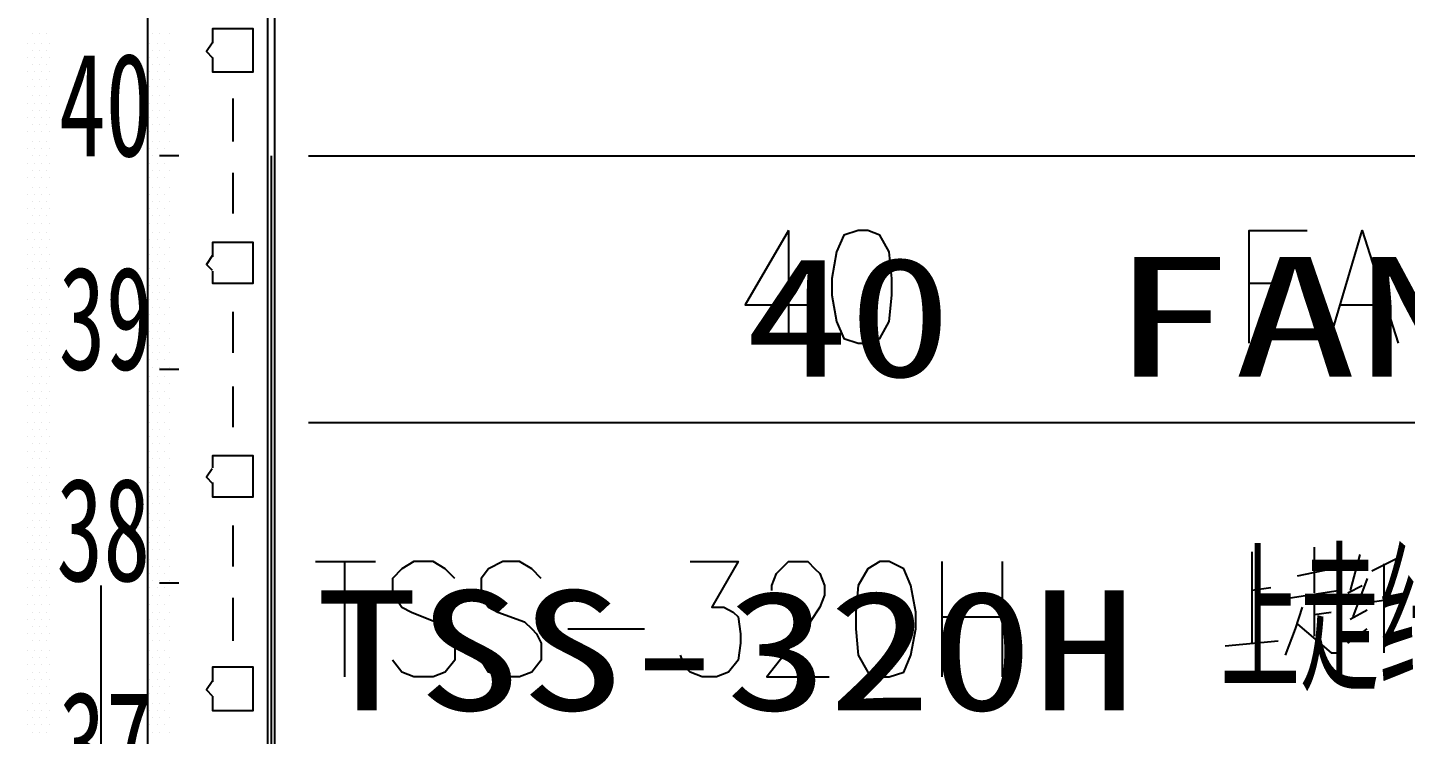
# Model space of a CAD drawing. Header units: metres. Extents: x 17 to 1264, y 17 to 859.
# Drawn here: x 242.1 to 324.7, y 592 to 634.4 of the extents above; entities that cross this region are included whole.
import ezdxf

# ---------------------------------------------------------------- set-up
doc = ezdxf.new("R2010")
doc.units = ezdxf.units.M
for name, color, linetype in [('LINES', 7, 'Continuous'), ('POLYLINES', 4, 'Continuous'), ('RECTS', 7, 'Continuous'), ('TEXTS', 3, 'Continuous')]:
    doc.layers.add(name, color=color, linetype=linetype)

msp = doc.modelspace()

# ---------------------------------------------------------------- linework, layer by layer
at = {"layer": 'LINES'}
for p, q in [((256.89, 128.74), (256.89, 731.23)), ((242.35, 634.03), (242.35, 634.03)), ((242.78, 634.03), (242.78, 634.03)), ((243.21, 634.03), (243.21, 634.03)), ((249.55, 634.03), (249.55, 634.03)), ((249.98, 634.03), (249.98, 634.03)), ((250.55, 634.03), (250.55, 634.03)), ((242.06, 633.46), (242.06, 633.46)), ((242.49, 633.46), (242.49, 633.46)), ((242.92, 633.46), (242.92, 633.46)), ((243.35, 633.46), (243.35, 633.46)), ((249.4, 633.46), (249.4, 633.46)), ((249.83, 633.46), (249.83, 633.46)), ((250.27, 633.46), (250.27, 633.46)), ((242.06, 632.59), (242.06, 632.59)), ((242.35, 633.02), (242.35, 633.02)), ((242.49, 632.59), (242.49, 632.59)), ((242.78, 633.02), (242.78, 633.02)), ((242.92, 632.59), (242.92, 632.59)), ((243.21, 633.02), (243.21, 633.02)), ((243.35, 632.59), (243.35, 632.59)), ((249.4, 632.59), (249.4, 632.59)), ((249.55, 633.02), (249.55, 633.02)), ((249.83, 632.59), (249.83, 632.59)), ((249.98, 633.02), (249.98, 633.02)), ((250.27, 632.59), (250.27, 632.59)), ((250.55, 633.02), (250.55, 633.02)), ((242.06, 631.73), (242.06, 631.73)), ((242.35, 632.16), (242.35, 632.16)), ((242.49, 631.73), (242.49, 631.73)), ((242.78, 632.16), (242.78, 632.16)), ((242.92, 631.73), (242.92, 631.73)), ((243.21, 632.16), (243.21, 632.16)), ((243.35, 631.73), (243.35, 631.73)), ((249.4, 631.73), (249.4, 631.73)), ((249.55, 632.16), (249.55, 632.16)), ((249.83, 631.73), (249.83, 631.73)), ((249.98, 632.16), (249.98, 632.16)), ((250.27, 631.73), (250.27, 631.73)), ((250.55, 632.16), (250.55, 632.16)), ((242.06, 630.86), (242.06, 630.86)), ((242.35, 631.3), (242.35, 631.3)), ((242.49, 630.86), (242.49, 630.86)), ((242.78, 631.3), (242.78, 631.3)), ((242.92, 630.86), (242.92, 630.86)), ((243.21, 631.3), (243.21, 631.3)), ((243.35, 630.86), (243.35, 630.86)), ((249.4, 630.86), (249.4, 630.86)), ((249.55, 631.3), (249.55, 631.3)), ((249.83, 630.86), (249.83, 630.86)), ((249.98, 631.3), (249.98, 631.3)), ((250.27, 630.86), (250.27, 630.86)), ((250.55, 631.3), (250.55, 631.3)), ((242.06, 629.86), (242.06, 629.86)), ((242.35, 630.29), (242.35, 630.29)), ((242.49, 629.86), (242.49, 629.86)), ((242.78, 630.29), (242.78, 630.29)), ((242.92, 629.86), (242.92, 629.86)), ((243.21, 630.29), (243.21, 630.29)), ((243.35, 629.86), (243.35, 629.86)), ((249.4, 629.86), (249.4, 629.86)), ((249.55, 630.29), (249.55, 630.29)), ((249.83, 629.86), (249.83, 629.86)), ((249.98, 630.29), (249.98, 630.29)), ((250.27, 629.86), (250.27, 629.86)), ((250.55, 630.29), (250.55, 630.29)), ((254.37, 630.14), (254.37, 627.55)), ((242.35, 629.42), (242.35, 629.42)), ((242.78, 629.42), (242.78, 629.42)), ((243.21, 629.42), (243.21, 629.42)), ((249.55, 629.42), (249.55, 629.42)), ((249.98, 629.42), (249.98, 629.42)), ((250.55, 629.42), (250.55, 629.42)), ((242.06, 628.99), (242.06, 628.99)), ((242.35, 628.56), (242.35, 628.56)), ((242.49, 628.99), (242.49, 628.99)), ((242.78, 628.56), (242.78, 628.56)), ((242.92, 628.99), (242.92, 628.99)), ((243.21, 628.56), (243.21, 628.56)), ((243.35, 628.99), (243.35, 628.99)), ((249.4, 628.99), (249.4, 628.99)), ((249.55, 628.56), (249.55, 628.56)), ((249.83, 628.99), (249.83, 628.99)), ((249.98, 628.56), (249.98, 628.56)), ((250.27, 628.99), (250.27, 628.99)), ((250.55, 628.56), (250.55, 628.56)), ((242.06, 628.13), (242.06, 628.13)), ((242.35, 627.55), (242.35, 627.55)), ((242.49, 628.13), (242.49, 628.13)), ((242.78, 627.55), (242.78, 627.55)), ((242.92, 628.13), (242.92, 628.13)), ((243.21, 627.55), (243.21, 627.55)), ((243.35, 628.13), (243.35, 628.13)), ((249.4, 628.13), (249.4, 628.13)), ((249.55, 627.55), (249.55, 627.55)), ((249.83, 628.13), (249.83, 628.13)), ((249.98, 627.55), (249.98, 627.55)), ((250.27, 628.13), (250.27, 628.13)), ((250.55, 627.55), (250.55, 627.55)), ((242.06, 627.12), (242.06, 627.12)), ((242.35, 626.69), (242.35, 626.69)), ((242.49, 627.12), (242.49, 627.12)), ((242.78, 626.69), (242.78, 626.69)), ((242.92, 627.12), (242.92, 627.12)), ((243.21, 626.69), (243.21, 626.69)), ((243.35, 627.12), (243.35, 627.12)), ((249.4, 627.12), (249.4, 627.12)), ((249.55, 626.69), (249.55, 626.69)), ((249.83, 627.12), (249.83, 627.12)), ((249.98, 626.69), (249.98, 626.69)), ((251.13, 626.69), (249.98, 626.69)), ((250.27, 627.12), (250.27, 627.12)), ((250.55, 626.69), (250.55, 626.69)), ((256.67, 626.69), (256.67, 409.68)), ((242.06, 626.26), (242.06, 626.26)), ((242.35, 625.82), (242.35, 625.82)), ((242.49, 626.26), (242.49, 626.26)), ((242.78, 625.82), (242.78, 625.82)), ((242.92, 626.26), (242.92, 626.26)), ((243.21, 625.82), (243.21, 625.82)), ((243.35, 626.26), (243.35, 626.26)), ((249.4, 626.26), (249.4, 626.26)), ((249.55, 625.82), (249.55, 625.82)), ((249.83, 626.26), (249.83, 626.26)), ((249.98, 625.82), (249.98, 625.82)), ((250.27, 626.26), (250.27, 626.26)), ((250.55, 625.82), (250.55, 625.82)), ((242.06, 625.39), (242.06, 625.39)), ((242.49, 625.39), (242.49, 625.39)), ((242.92, 625.39), (242.92, 625.39)), ((243.35, 625.39), (243.35, 625.39)), ((249.4, 625.39), (249.4, 625.39)), ((249.83, 625.39), (249.83, 625.39)), ((250.27, 625.39), (250.27, 625.39)), ((254.37, 625.68), (254.37, 623.23)), ((242.06, 624.38), (242.06, 624.38)), ((242.35, 624.82), (242.35, 624.82)), ((242.49, 624.38), (242.49, 624.38)), ((242.78, 624.82), (242.78, 624.82)), ((242.92, 624.38), (242.92, 624.38)), ((243.21, 624.82), (243.21, 624.82)), ((243.35, 624.38), (243.35, 624.38)), ((249.4, 624.38), (249.4, 624.38)), ((249.55, 624.82), (249.55, 624.82)), ((249.83, 624.38), (249.83, 624.38)), ((249.98, 624.82), (249.98, 624.82)), ((250.27, 624.38), (250.27, 624.38)), ((250.55, 624.82), (250.55, 624.82)), ((242.06, 623.52), (242.06, 623.52)), ((242.35, 623.95), (242.35, 623.95)), ((242.49, 623.52), (242.49, 623.52)), ((242.78, 623.95), (242.78, 623.95)), ((242.92, 623.52), (242.92, 623.52)), ((243.21, 623.95), (243.21, 623.95)), ((243.35, 623.52), (243.35, 623.52)), ((249.4, 623.52), (249.4, 623.52)), ((249.55, 623.95), (249.55, 623.95)), ((249.83, 623.52), (249.83, 623.52)), ((249.98, 623.95), (249.98, 623.95)), ((250.27, 623.52), (250.27, 623.52)), ((250.55, 623.95), (250.55, 623.95)), ((242.06, 622.66), (242.06, 622.66)), ((242.35, 623.09), (242.35, 623.09)), ((242.49, 622.66), (242.49, 622.66)), ((242.78, 623.09), (242.78, 623.09)), ((242.92, 622.66), (242.92, 622.66)), ((243.21, 623.09), (243.21, 623.09)), ((243.35, 622.66), (243.35, 622.66)), ((249.4, 622.66), (249.4, 622.66)), ((249.55, 623.09), (249.55, 623.09)), ((249.83, 622.66), (249.83, 622.66)), ((249.98, 623.09), (249.98, 623.09)), ((250.27, 622.66), (250.27, 622.66)), ((250.55, 623.09), (250.55, 623.09)), ((242.06, 621.65), (242.06, 621.65)), ((242.35, 622.08), (242.35, 622.08)), ((242.49, 621.65), (242.49, 621.65)), ((242.78, 622.08), (242.78, 622.08)), ((242.92, 621.65), (242.92, 621.65)), ((243.21, 622.08), (243.21, 622.08)), ((243.35, 621.65), (243.35, 621.65)), ((249.4, 621.65), (249.4, 621.65)), ((249.55, 622.08), (249.55, 622.08)), ((249.83, 621.65), (249.83, 621.65)), ((249.98, 622.08), (249.98, 622.08)), ((250.27, 621.65), (250.27, 621.65)), ((250.55, 622.08), (250.55, 622.08)), ((287.71, 622.22), (287.71, 615.46)), ((242.06, 620.78), (242.06, 620.78)), ((242.35, 621.22), (242.35, 621.22)), ((242.49, 620.78), (242.49, 620.78)), ((242.78, 621.22), (242.78, 621.22)), ((242.92, 620.78), (242.92, 620.78)), ((243.21, 621.22), (243.21, 621.22)), ((243.35, 620.78), (243.35, 620.78)), ((249.4, 620.78), (249.4, 620.78)), ((249.55, 621.22), (249.55, 621.22)), ((249.83, 620.78), (249.83, 620.78)), ((249.98, 621.22), (249.98, 621.22)), ((250.27, 620.78), (250.27, 620.78)), ((250.55, 621.22), (250.55, 621.22)), ((242.06, 619.92), (242.06, 619.92)), ((242.35, 620.35), (242.35, 620.35)), ((242.49, 619.92), (242.49, 619.92)), ((242.78, 620.35), (242.78, 620.35)), ((242.92, 619.92), (242.92, 619.92)), ((243.21, 620.35), (243.21, 620.35)), ((243.35, 619.92), (243.35, 619.92)), ((249.4, 619.92), (249.4, 619.92)), ((249.55, 620.35), (249.55, 620.35)), ((249.83, 619.92), (249.83, 619.92)), ((249.98, 620.35), (249.98, 620.35)), ((250.27, 619.92), (250.27, 619.92)), ((250.55, 620.35), (250.55, 620.35)), ((242.35, 619.34), (242.35, 619.34)), ((242.78, 619.34), (242.78, 619.34)), ((243.21, 619.34), (243.21, 619.34)), ((249.55, 619.34), (249.55, 619.34)), ((249.98, 619.34), (249.98, 619.34)), ((250.55, 619.34), (250.55, 619.34)), ((242.06, 618.91), (242.06, 618.91)), ((242.35, 618.48), (242.35, 618.48)), ((242.49, 618.91), (242.49, 618.91)), ((242.78, 618.48), (242.78, 618.48)), ((242.92, 618.91), (242.92, 618.91)), ((243.21, 618.48), (243.21, 618.48)), ((243.35, 618.91), (243.35, 618.91)), ((249.4, 618.91), (249.4, 618.91)), ((249.55, 618.48), (249.55, 618.48)), ((249.83, 618.91), (249.83, 618.91)), ((249.98, 618.48), (249.98, 618.48)), ((250.27, 618.91), (250.27, 618.91)), ((250.55, 618.48), (250.55, 618.48)), ((315.35, 619.06), (317.51, 619.06)), ((242.06, 618.05), (242.06, 618.05)), ((242.35, 617.62), (242.35, 617.62)), ((242.49, 618.05), (242.49, 618.05)), ((242.78, 617.62), (242.78, 617.62)), ((242.92, 618.05), (242.92, 618.05)), ((243.21, 617.62), (243.21, 617.62)), ((243.35, 618.05), (243.35, 618.05)), ((249.4, 618.05), (249.4, 618.05)), ((249.55, 617.62), (249.55, 617.62)), ((249.83, 618.05), (249.83, 618.05)), ((249.98, 617.62), (249.98, 617.62)), ((250.27, 618.05), (250.27, 618.05)), ((250.55, 617.62), (250.55, 617.62)), ((320.83, 617.76), (323.42, 617.76)), ((242.06, 617.18), (242.06, 617.18)), ((242.35, 616.61), (242.35, 616.61)), ((242.49, 617.18), (242.49, 617.18)), ((242.78, 616.61), (242.78, 616.61)), ((242.92, 617.18), (242.92, 617.18)), ((243.21, 616.61), (243.21, 616.61)), ((243.35, 617.18), (243.35, 617.18)), ((249.4, 617.18), (249.4, 617.18)), ((249.55, 616.61), (249.55, 616.61)), ((249.83, 617.18), (249.83, 617.18)), ((249.98, 616.61), (249.98, 616.61)), ((250.27, 617.18), (250.27, 617.18)), ((250.55, 616.61), (250.55, 616.61)), ((254.37, 617.33), (254.37, 614.88)), ((242.06, 616.18), (242.06, 616.18)), ((242.49, 616.18), (242.49, 616.18)), ((242.92, 616.18), (242.92, 616.18)), ((243.35, 616.18), (243.35, 616.18)), ((249.4, 616.18), (249.4, 616.18)), ((249.83, 616.18), (249.83, 616.18)), ((250.27, 616.18), (250.27, 616.18)), ((242.06, 615.31), (242.06, 615.31)), ((242.35, 615.74), (242.35, 615.74)), ((242.49, 615.31), (242.49, 615.31)), ((242.78, 615.74), (242.78, 615.74)), ((242.92, 615.31), (242.92, 615.31)), ((243.21, 615.74), (243.21, 615.74)), ((243.35, 615.31), (243.35, 615.31)), ((249.4, 615.31), (249.4, 615.31)), ((249.55, 615.74), (249.55, 615.74)), ((249.83, 615.31), (249.83, 615.31)), ((249.98, 615.74), (249.98, 615.74)), ((250.27, 615.31), (250.27, 615.31)), ((250.55, 615.74), (250.55, 615.74)), ((242.06, 614.45), (242.06, 614.45)), ((242.35, 614.88), (242.35, 614.88)), ((242.49, 614.45), (242.49, 614.45)), ((242.78, 614.88), (242.78, 614.88)), ((242.92, 614.45), (242.92, 614.45)), ((243.21, 614.88), (243.21, 614.88)), ((243.35, 614.45), (243.35, 614.45)), ((249.4, 614.45), (249.4, 614.45)), ((249.55, 614.88), (249.55, 614.88)), ((249.83, 614.45), (249.83, 614.45)), ((249.98, 614.88), (249.98, 614.88)), ((250.27, 614.45), (250.27, 614.45)), ((250.55, 614.88), (250.55, 614.88)), ((242.06, 613.44), (242.06, 613.44)), ((242.35, 614.02), (242.35, 614.02)), ((242.49, 613.44), (242.49, 613.44)), ((242.78, 614.02), (242.78, 614.02)), ((242.92, 613.44), (242.92, 613.44)), ((243.21, 614.02), (243.21, 614.02)), ((243.35, 613.44), (243.35, 613.44)), ((249.4, 613.44), (249.4, 613.44)), ((249.55, 614.02), (249.55, 614.02)), ((249.83, 613.44), (249.83, 613.44)), ((249.98, 614.02), (249.98, 614.02)), ((251.13, 613.87), (249.98, 613.87)), ((250.27, 613.44), (250.27, 613.44)), ((250.55, 614.02), (250.55, 614.02)), ((242.06, 612.58), (242.06, 612.58)), ((242.35, 613.01), (242.35, 613.01)), ((242.49, 612.58), (242.49, 612.58)), ((242.78, 613.01), (242.78, 613.01)), ((242.92, 612.58), (242.92, 612.58)), ((243.21, 613.01), (243.21, 613.01)), ((243.35, 612.58), (243.35, 612.58)), ((249.4, 612.58), (249.4, 612.58)), ((249.55, 613.01), (249.55, 613.01)), ((249.83, 612.58), (249.83, 612.58)), ((249.98, 613.01), (249.98, 613.01)), ((250.27, 612.58), (250.27, 612.58)), ((250.55, 613.01), (250.55, 613.01)), ((254.37, 612.86), (254.37, 610.42)), ((242.06, 611.71), (242.06, 611.71)), ((242.35, 612.14), (242.35, 612.14)), ((242.49, 611.71), (242.49, 611.71)), ((242.78, 612.14), (242.78, 612.14)), ((242.92, 611.71), (242.92, 611.71)), ((243.21, 612.14), (243.21, 612.14)), ((243.35, 611.71), (243.35, 611.71)), ((249.4, 611.71), (249.4, 611.71)), ((249.55, 612.14), (249.55, 612.14)), ((249.83, 611.71), (249.83, 611.71)), ((249.98, 612.14), (249.98, 612.14)), ((250.27, 611.71), (250.27, 611.71)), ((250.55, 612.14), (250.55, 612.14)), ((242.35, 611.28), (242.35, 611.28)), ((242.78, 611.28), (242.78, 611.28)), ((243.21, 611.28), (243.21, 611.28)), ((249.55, 611.28), (249.55, 611.28)), ((249.98, 611.28), (249.98, 611.28)), ((250.55, 611.28), (250.55, 611.28)), ((242.06, 610.7), (242.06, 610.7)), ((242.35, 610.27), (242.35, 610.27)), ((242.49, 610.7), (242.49, 610.7)), ((242.78, 610.27), (242.78, 610.27)), ((242.92, 610.7), (242.92, 610.7)), ((243.21, 610.27), (243.21, 610.27)), ((243.35, 610.7), (243.35, 610.7)), ((249.4, 610.7), (249.4, 610.7)), ((249.55, 610.27), (249.55, 610.27)), ((249.83, 610.7), (249.83, 610.7)), ((249.98, 610.27), (249.98, 610.27)), ((250.27, 610.7), (250.27, 610.7)), ((250.55, 610.27), (250.55, 610.27)), ((258.91, 610.7), (397.43, 610.7)), ((242.06, 609.84), (242.06, 609.84)), ((242.35, 609.41), (242.35, 609.41)), ((242.49, 609.84), (242.49, 609.84)), ((242.78, 609.41), (242.78, 609.41)), ((242.92, 609.84), (242.92, 609.84)), ((243.21, 609.41), (243.21, 609.41)), ((243.35, 609.84), (243.35, 609.84)), ((249.4, 609.84), (249.4, 609.84)), ((249.55, 609.41), (249.55, 609.41)), ((249.83, 609.84), (249.83, 609.84)), ((249.98, 609.41), (249.98, 609.41)), ((250.27, 609.84), (250.27, 609.84)), ((250.55, 609.41), (250.55, 609.41)), ((242.06, 608.98), (242.06, 608.98)), ((242.35, 608.54), (242.35, 608.54)), ((242.49, 608.98), (242.49, 608.98)), ((242.78, 608.54), (242.78, 608.54)), ((242.92, 608.98), (242.92, 608.98)), ((243.21, 608.54), (243.21, 608.54)), ((243.35, 608.98), (243.35, 608.98)), ((249.4, 608.98), (249.4, 608.98)), ((249.55, 608.54), (249.55, 608.54)), ((249.83, 608.98), (249.83, 608.98)), ((249.98, 608.54), (249.98, 608.54)), ((250.27, 608.98), (250.27, 608.98)), ((250.55, 608.54), (250.55, 608.54)), ((242.06, 607.97), (242.06, 607.97)), ((242.35, 607.54), (242.35, 607.54)), ((242.49, 607.97), (242.49, 607.97)), ((242.78, 607.54), (242.78, 607.54)), ((242.92, 607.97), (242.92, 607.97)), ((243.21, 607.54), (243.21, 607.54)), ((243.35, 607.97), (243.35, 607.97)), ((249.4, 607.97), (249.4, 607.97)), ((249.55, 607.54), (249.55, 607.54)), ((249.83, 607.97), (249.83, 607.97)), ((249.98, 607.54), (249.98, 607.54)), ((250.27, 607.97), (250.27, 607.97)), ((250.55, 607.54), (250.55, 607.54)), ((242.06, 607.1), (242.06, 607.1)), ((242.49, 607.1), (242.49, 607.1)), ((242.92, 607.1), (242.92, 607.1)), ((243.35, 607.1), (243.35, 607.1)), ((249.4, 607.1), (249.4, 607.1)), ((249.83, 607.1), (249.83, 607.1)), ((250.27, 607.1), (250.27, 607.1)), ((242.06, 606.24), (242.06, 606.24)), ((242.35, 606.67), (242.35, 606.67)), ((242.49, 606.24), (242.49, 606.24)), ((242.78, 606.67), (242.78, 606.67)), ((242.92, 606.24), (242.92, 606.24)), ((243.21, 606.67), (243.21, 606.67)), ((243.35, 606.24), (243.35, 606.24)), ((249.4, 606.24), (249.4, 606.24)), ((249.55, 606.67), (249.55, 606.67)), ((249.83, 606.24), (249.83, 606.24)), ((249.98, 606.67), (249.98, 606.67)), ((250.27, 606.24), (250.27, 606.24)), ((250.55, 606.67), (250.55, 606.67)), ((242.06, 605.23), (242.06, 605.23)), ((242.35, 605.81), (242.35, 605.81)), ((242.49, 605.23), (242.49, 605.23)), ((242.78, 605.81), (242.78, 605.81)), ((242.92, 605.23), (242.92, 605.23)), ((243.21, 605.81), (243.21, 605.81)), ((243.35, 605.23), (243.35, 605.23)), ((249.4, 605.23), (249.4, 605.23)), ((249.55, 605.81), (249.55, 605.81)), ((249.83, 605.23), (249.83, 605.23)), ((249.98, 605.81), (249.98, 605.81)), ((250.27, 605.23), (250.27, 605.23)), ((250.55, 605.81), (250.55, 605.81)), ((242.06, 604.37), (242.06, 604.37)), ((242.35, 604.8), (242.35, 604.8)), ((242.49, 604.37), (242.49, 604.37)), ((242.78, 604.8), (242.78, 604.8)), ((242.92, 604.37), (242.92, 604.37)), ((243.21, 604.8), (243.21, 604.8)), ((243.35, 604.37), (243.35, 604.37)), ((249.4, 604.37), (249.4, 604.37)), ((249.55, 604.8), (249.55, 604.8)), ((249.83, 604.37), (249.83, 604.37)), ((249.98, 604.8), (249.98, 604.8)), ((250.27, 604.37), (250.27, 604.37)), ((250.55, 604.8), (250.55, 604.8)), ((254.37, 604.51), (254.37, 602.06)), ((242.06, 603.5), (242.06, 603.5)), ((242.35, 603.94), (242.35, 603.94)), ((242.49, 603.5), (242.49, 603.5)), ((242.78, 603.94), (242.78, 603.94)), ((242.92, 603.5), (242.92, 603.5)), ((243.21, 603.94), (243.21, 603.94)), ((243.35, 603.5), (243.35, 603.5)), ((249.4, 603.5), (249.4, 603.5)), ((249.55, 603.94), (249.55, 603.94)), ((249.83, 603.5), (249.83, 603.5)), ((249.98, 603.94), (249.98, 603.94)), ((250.27, 603.5), (250.27, 603.5)), ((250.55, 603.94), (250.55, 603.94)), ((242.35, 603.07), (242.35, 603.07)), ((242.78, 603.07), (242.78, 603.07)), ((243.21, 603.07), (243.21, 603.07)), ((249.55, 603.07), (249.55, 603.07)), ((249.98, 603.07), (249.98, 603.07)), ((250.55, 603.07), (250.55, 603.07)), ((315.5, 602.93), (315.5, 597.46)), ((319.24, 603.22), (319.24, 600.48)), ((321.98, 602.78), (321.4, 600.62)), ((242.06, 602.5), (242.06, 602.5)), ((242.35, 602.06), (242.35, 602.06)), ((242.49, 602.5), (242.49, 602.5)), ((242.78, 602.06), (242.78, 602.06)), ((242.92, 602.5), (242.92, 602.5)), ((243.21, 602.06), (243.21, 602.06)), ((243.35, 602.5), (243.35, 602.5)), ((249.4, 602.5), (249.4, 602.5)), ((249.55, 602.06), (249.55, 602.06)), ((249.83, 602.5), (249.83, 602.5)), ((249.98, 602.06), (249.98, 602.06)), ((250.27, 602.5), (250.27, 602.5)), ((250.55, 602.06), (250.55, 602.06)), ((259.34, 602.35), (262.94, 602.35)), ((261.07, 602.35), (261.07, 595.44)), ((296.92, 595.44), (296.92, 602.35)), ((300.52, 602.35), (300.52, 595.44)), ((318.23, 601.49), (320.25, 601.92)), ((324.14, 602.5), (322.7, 601.78)), ((323.42, 602.21), (323.42, 596.88)), ((242.06, 601.63), (242.06, 601.63)), ((242.35, 601.2), (242.35, 601.2)), ((242.49, 601.63), (242.49, 601.63)), ((242.78, 601.2), (242.78, 601.2)), ((242.92, 601.63), (242.92, 601.63)), ((243.21, 601.2), (243.21, 601.2)), ((243.35, 601.63), (243.35, 601.63)), ((246.45, 600.91), (246.45, 580.18)), ((249.4, 601.63), (249.4, 601.63)), ((249.55, 601.2), (249.55, 601.2)), ((249.83, 601.63), (249.83, 601.63)), ((249.98, 601.2), (249.98, 601.2)), ((251.13, 601.06), (249.98, 601.06)), ((250.27, 601.63), (250.27, 601.63)), ((250.55, 601.2), (250.55, 601.2)), ((321.26, 600.48), (322.12, 600.91)), ((322.41, 601.34), (321.55, 599.04)), ((242.06, 600.77), (242.06, 600.77)), ((242.35, 600.34), (242.35, 600.34)), ((242.49, 600.77), (242.49, 600.77)), ((242.78, 600.34), (242.78, 600.34)), ((242.92, 600.77), (242.92, 600.77)), ((243.21, 600.34), (243.21, 600.34)), ((243.35, 600.77), (243.35, 600.77)), ((249.4, 600.77), (249.4, 600.77)), ((249.55, 600.34), (249.55, 600.34)), ((249.83, 600.77), (249.83, 600.77)), ((249.98, 600.34), (249.98, 600.34)), ((250.27, 600.77), (250.27, 600.77)), ((250.55, 600.34), (250.55, 600.34)), ((254.37, 600.19), (254.37, 597.6)), ((316.65, 600.77), (315.5, 600.62)), ((317.8, 600.19), (320.68, 600.62)), ((319.24, 600.34), (319.24, 597.89)), ((322.41, 599.9), (324.43, 600.19)), ((242.06, 599.76), (242.06, 599.76)), ((242.35, 599.33), (242.35, 599.33)), ((242.49, 599.76), (242.49, 599.76)), ((242.78, 599.33), (242.78, 599.33)), ((242.92, 599.76), (242.92, 599.76)), ((243.21, 599.33), (243.21, 599.33)), ((243.35, 599.76), (243.35, 599.76)), ((249.4, 599.76), (249.4, 599.76)), ((249.55, 599.33), (249.55, 599.33)), ((249.83, 599.76), (249.83, 599.76)), ((249.98, 599.33), (249.98, 599.33)), ((250.27, 599.76), (250.27, 599.76)), ((250.55, 599.33), (250.55, 599.33)), ((319.24, 599.18), (320.25, 599.33)), ((321.4, 598.9), (322.41, 599.47)), ((242.06, 598.9), (242.06, 598.9)), ((242.35, 598.46), (242.35, 598.46)), ((242.49, 598.9), (242.49, 598.9)), ((242.78, 598.46), (242.78, 598.46)), ((242.92, 598.9), (242.92, 598.9)), ((243.21, 598.46), (243.21, 598.46)), ((243.35, 598.9), (243.35, 598.9)), ((249.4, 598.9), (249.4, 598.9)), ((249.55, 598.46), (249.55, 598.46)), ((249.83, 598.9), (249.83, 598.9)), ((249.98, 598.46), (249.98, 598.46)), ((250.27, 598.9), (250.27, 598.9)), ((250.55, 598.46), (250.55, 598.46)), ((296.92, 599.04), (300.52, 599.04)), ((242.06, 598.03), (242.06, 598.03)), ((242.35, 597.6), (242.35, 597.6)), ((242.49, 598.03), (242.49, 598.03)), ((242.78, 597.6), (242.78, 597.6)), ((242.92, 598.03), (242.92, 598.03)), ((243.21, 597.6), (243.21, 597.6)), ((243.35, 598.03), (243.35, 598.03)), ((249.4, 598.03), (249.4, 598.03)), ((249.55, 597.6), (249.55, 597.6)), ((249.83, 598.03), (249.83, 598.03)), ((249.98, 597.6), (249.98, 597.6)), ((250.27, 598.03), (250.27, 598.03)), ((250.55, 597.6), (250.55, 597.6)), ((274.46, 598.32), (279.07, 598.32)), ((313.91, 597.31), (317.08, 597.6)), ((321.26, 597.46), (322.41, 598.32)), ((242.06, 597.02), (242.06, 597.02)), ((242.49, 597.02), (242.49, 597.02)), ((242.92, 597.02), (242.92, 597.02)), ((243.35, 597.02), (243.35, 597.02)), ((249.4, 597.02), (249.4, 597.02)), ((249.83, 597.02), (249.83, 597.02)), ((250.27, 597.02), (250.27, 597.02)), ((242.06, 596.16), (242.06, 596.16)), ((242.35, 596.59), (242.35, 596.59)), ((242.49, 596.16), (242.49, 596.16)), ((242.78, 596.59), (242.78, 596.59)), ((242.92, 596.16), (242.92, 596.16)), ((243.21, 596.59), (243.21, 596.59)), ((243.35, 596.16), (243.35, 596.16)), ((249.4, 596.16), (249.4, 596.16)), ((249.55, 596.59), (249.55, 596.59)), ((249.83, 596.16), (249.83, 596.16)), ((249.98, 596.59), (249.98, 596.59)), ((250.27, 596.16), (250.27, 596.16)), ((250.55, 596.59), (250.55, 596.59)), ((242.06, 595.3), (242.06, 595.3)), ((242.35, 595.73), (242.35, 595.73)), ((242.49, 595.3), (242.49, 595.3)), ((242.78, 595.73), (242.78, 595.73)), ((242.92, 595.3), (242.92, 595.3)), ((243.21, 595.73), (243.21, 595.73)), ((243.35, 595.3), (243.35, 595.3)), ((249.4, 595.3), (249.4, 595.3)), ((249.55, 595.73), (249.55, 595.73)), ((249.83, 595.3), (249.83, 595.3)), ((249.98, 595.73), (249.98, 595.73)), ((250.27, 595.3), (250.27, 595.3)), ((250.55, 595.73), (250.55, 595.73)), ((242.06, 594.43), (242.06, 594.43)), ((242.35, 594.86), (242.35, 594.86)), ((242.49, 594.43), (242.49, 594.43)), ((242.78, 594.86), (242.78, 594.86)), ((242.92, 594.43), (242.92, 594.43)), ((243.21, 594.86), (243.21, 594.86)), ((243.35, 594.43), (243.35, 594.43)), ((249.4, 594.43), (249.4, 594.43)), ((249.55, 594.86), (249.55, 594.86)), ((249.83, 594.43), (249.83, 594.43)), ((249.98, 594.86), (249.98, 594.86)), ((250.27, 594.43), (250.27, 594.43)), ((250.55, 594.86), (250.55, 594.86)), ((242.35, 593.86), (242.35, 593.86)), ((242.78, 593.86), (242.78, 593.86)), ((243.21, 593.86), (243.21, 593.86)), ((249.55, 593.86), (249.55, 593.86)), ((249.98, 593.86), (249.98, 593.86)), ((250.55, 593.86), (250.55, 593.86)), ((242.06, 593.42), (242.06, 593.42)), ((242.35, 592.99), (242.35, 592.99)), ((242.49, 593.42), (242.49, 593.42)), ((242.78, 592.99), (242.78, 592.99)), ((242.92, 593.42), (242.92, 593.42)), ((243.21, 592.99), (243.21, 592.99)), ((243.35, 593.42), (243.35, 593.42)), ((249.4, 593.42), (249.4, 593.42)), ((249.55, 592.99), (249.55, 592.99)), ((249.83, 593.42), (249.83, 593.42)), ((249.98, 592.99), (249.98, 592.99)), ((250.27, 593.42), (250.27, 593.42)), ((250.55, 592.99), (250.55, 592.99)), ((242.06, 592.56), (242.06, 592.56)), ((242.35, 592.13), (242.35, 592.13)), ((242.49, 592.56), (242.49, 592.56)), ((242.78, 592.13), (242.78, 592.13)), ((242.92, 592.56), (242.92, 592.56)), ((243.21, 592.13), (243.21, 592.13)), ((243.35, 592.56), (243.35, 592.56)), ((249.4, 592.56), (249.4, 592.56)), ((249.55, 592.13), (249.55, 592.13)), ((249.83, 592.56), (249.83, 592.56)), ((249.98, 592.13), (249.98, 592.13)), ((250.27, 592.56), (250.27, 592.56)), ((250.55, 592.13), (250.55, 592.13))]:
    msp.add_line(p, q, dxfattribs=at)
at = {"layer": 'POLYLINES'}
for points in [[(249.26, 731.23), (249.26, 587.66), (249.26, 128.74)], [(256.46, 713.81), (256.46, 573.12), (256.46, 128.74)], [(253.15, 632.59), (253.15, 631.73), (255.59, 631.73), (255.59, 634.32), (253.15, 634.32), (253.15, 633.46)], [(253.14, 633.45), (252.79, 632.95), (253.14, 632.59)], [(287.71, 622.22), (285.11, 617.76), (289, 617.76)], [(291.88, 622.22), (291.02, 621.94), (290.59, 620.93), (290.3, 619.34), (290.3, 618.34), (290.59, 616.75), (291.02, 615.74), (291.88, 615.46), (292.46, 615.46), (293.18, 615.74), (293.75, 616.75), (293.9, 618.34), (293.9, 619.34), (293.75, 620.93), (293.18, 621.94), (292.46, 622.22), (291.88, 622.22)], [(315.35, 615.46), (315.35, 622.22), (318.81, 622.22)], [(320.11, 615.46), (322.12, 622.22), (324.28, 615.46)], [(253.15, 619.78), (253.15, 619.06), (255.59, 619.06), (255.59, 621.5), (253.15, 621.5), (253.15, 620.64)], [(253.14, 620.69), (252.79, 620.18), (253.14, 619.83)], [(253.15, 607.1), (253.15, 606.24), (255.59, 606.24), (255.59, 608.69), (253.15, 608.69), (253.15, 607.97)], [(253.14, 607.92), (252.79, 607.42), (253.14, 607.06)], [(267.69, 601.34), (267.11, 601.92), (266.39, 602.35), (265.24, 602.35), (264.52, 601.92), (263.95, 601.34), (263.95, 600.62), (264.23, 600.05), (264.52, 599.62), (265.1, 599.33), (266.54, 598.75), (267.11, 598.32), (267.4, 598.03), (267.69, 597.46), (267.69, 596.45), (267.11, 595.73), (266.39, 595.44), (265.24, 595.44), (264.52, 595.73), (263.95, 596.45)], [(272.87, 601.34), (272.3, 601.92), (271.58, 602.35), (270.57, 602.35), (269.71, 601.92), (269.27, 601.34), (269.27, 600.62), (269.42, 600.05), (269.71, 599.62), (270.28, 599.33), (271.87, 598.75), (272.3, 598.32), (272.59, 598.03), (272.87, 597.46), (272.87, 596.45), (272.3, 595.73), (271.58, 595.44), (270.57, 595.44), (269.71, 595.73), (269.27, 596.45)], [(281.8, 602.35), (284.68, 602.35), (283.1, 599.62), (283.82, 599.62), (284.39, 599.33), (284.68, 599.04), (284.83, 598.03), (284.83, 597.46), (284.68, 596.45), (284.11, 595.73), (283.39, 595.44), (282.52, 595.44), (281.8, 595.73), (281.51, 596.02), (281.23, 596.74)], [(286.7, 600.62), (286.7, 600.91), (286.99, 601.63), (287.27, 601.92), (287.71, 602.35), (288.86, 602.35), (289.29, 601.92), (289.58, 601.63), (289.87, 600.91), (289.87, 600.34), (289.58, 599.62), (289, 598.75), (286.41, 595.44), (290.15, 595.44)], [(293.18, 602.35), (292.46, 601.92), (291.88, 600.91), (291.74, 599.33), (291.74, 598.32), (291.88, 596.74), (292.46, 595.73), (293.18, 595.44), (293.75, 595.44), (294.62, 595.73), (295.05, 596.74), (295.34, 598.32), (295.34, 599.33), (295.05, 600.91), (294.62, 601.92), (293.75, 602.35), (293.18, 602.35)], [(318.52, 599.62), (318.09, 598.32), (317.51, 596.74)], [(318.23, 598.61), (320.25, 596.88), (320.68, 596.88)], [(253.15, 594.29), (253.15, 593.42), (255.59, 593.42), (255.59, 596.02), (253.15, 596.02), (253.15, 595.15)], [(253.14, 595.16), (252.79, 594.66), (253.14, 594.3)]]:
    msp.add_lwpolyline(points, dxfattribs=at)
at = {"layer": 'RECTS'}
msp.add_lwpolyline([(258.91, 626.69), (397.43, 626.69), (397.43, 409.68), (258.91, 409.68)], dxfattribs=at)

# ---------------------------------------------------------------- texts
at = {"layer": 'TEXTS'}
for s, height, width, p in [('40', 6.21, 0.666667, (243.93, 626.67)), ('39', 6.21, 0.666667, (243.93, 613.86)), ('40', 7.19, 1.26642, (285.11, 613.44)), ('FANTRAY', 7.19, 1.518597, (306.96, 613.44)), ('38', 6.21, 0.666667, (243.79, 601.18)), ('上走纤区', 7.19, 0.509028, (313.63, 595.38)), ('TSS-320H', 7.19, 1.257297, (259.34, 593.43)), ('37', 6.21, 0.666667, (243.93, 588.37))]:
    msp.add_text(s, height=height, dxfattribs=dict(at, width=width)).set_placement(p)

doc.saveas('drawing.dxf')
